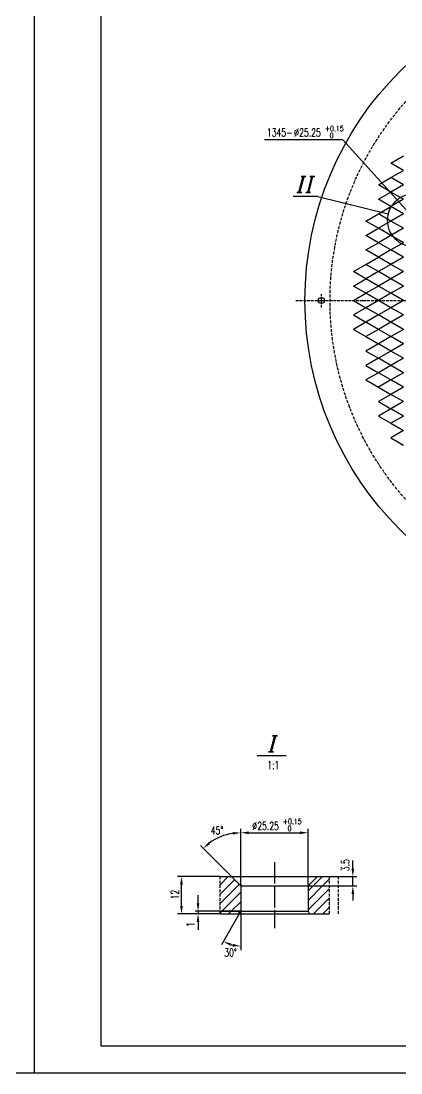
# Model space of a CAD drawing. Header units: millimetres. Extents: x 1545 to 36024, y 3418 to 15628.
# Drawn here: x 23126 to 24552, y 9688 to 13630 of the extents above; entities that cross this region are included whole.
import ezdxf

# ---------------------------------------------------------------- set-up
doc = ezdxf.new("R2010")
doc.units = ezdxf.units.MM
for name, pattern in [('DASHDOT-L', [90, 80, -5, 0, -5]), ('DASHDOT-M', [36, 30, -3, 0, -3]), ('DASHDOT-S', [14, 10, -2, 0, -2]), ('DIVIDE-M', [39, 30, -3, 0, -3, 0, -3]), ('DIVIDE-S', [16, 10, -2, 0, -2, 0, -2])]:
    doc.linetypes.add(name, pattern=pattern)
for name, color, linetype in [('CDR_DIM', 7, 'Continuous'), ('CDR_DWG1', 1, 'Continuous'), ('CDR_DWG3', 3, 'DASHDOT-M'), ('CDR_DWG4', 6, 'DIVIDE-M'), ('CDR_TEXT', 7, 'Continuous'), ('粗实线', 1, 'Continuous')]:
    doc.layers.add(name, color=color, linetype=linetype)
doc.styles.add('HZ', font='simplex.shx', dxfattribs={"width": 0.7, "height": 30, "bigfont": 'HZ.shx'})
doc.styles.add('ITALICC', font='italicc')

msp = doc.modelspace()

# ---------------------------------------------------------------- linework, layer by layer
for p, q in [((24514.2, 13097.3), (24561.1, 13124.4)), ((24561.1, 13070.2), (24514.2, 13097.3)), ((24514.2, 13043.1), (24561.1, 13070.2)), ((24467.3, 13016), (24514.2, 13043.1)), ((24514.2, 12989), (24467.3, 13016)), ((24561.1, 13016), (24514.2, 13043.1)), ((24561.1, 13016), (24514.2, 12989)), ((24467.3, 12961.9), (24514.2, 12989)), ((24561.1, 12961.9), (24514.2, 12989)), ((24514.2, 12934.8), (24467.3, 12961.9)), ((24467.3, 12907.7), (24514.2, 12934.8)), ((24561.1, 12961.9), (24514.2, 12934.8)), ((24561.1, 12907.7), (24514.2, 12934.8)), ((24420.4, 12880.6), (24467.3, 12907.7)), ((24514.2, 12880.6), (24467.3, 12907.7)), ((24561.1, 12907.7), (24514.2, 12880.6)), ((24467.3, 12853.6), (24420.4, 12880.6)), ((24420.4, 12826.5), (24467.3, 12853.6)), ((24514.2, 12880.6), (24467.3, 12853.6)), ((24514.2, 12826.5), (24467.3, 12853.6)), ((24561.1, 12853.6), (24514.2, 12880.6)), ((24561.1, 12853.6), (24514.2, 12826.5)), ((24467.3, 12799.4), (24420.4, 12826.5)), ((24514.2, 12826.5), (24467.3, 12799.4)), ((24561.1, 12799.4), (24514.2, 12826.5)), ((24420.4, 12772.3), (24467.3, 12799.4)), ((24467.3, 12745.2), (24420.4, 12772.3)), ((24514.2, 12772.3), (24467.3, 12799.4)), ((24514.2, 12772.3), (24467.3, 12745.2)), ((24561.1, 12799.4), (24514.2, 12772.3)), ((24561.1, 12745.2), (24514.2, 12772.3)), ((24420.4, 12718.1), (24467.3, 12745.2)), ((24514.2, 12718.1), (24467.3, 12745.2)), ((24561.1, 12745.2), (24514.2, 12718.1)), ((24373.5, 12691.1), (24420.4, 12718.1)), ((24467.3, 12691.1), (24420.4, 12718.1)), ((24514.2, 12718.1), (24467.3, 12691.1)), ((24561.1, 12691.1), (24514.2, 12718.1)), ((24420.4, 12664), (24373.5, 12691.1)), ((24373.5, 12636.9), (24420.4, 12664)), ((24467.3, 12691.1), (24420.4, 12664)), ((24467.3, 12636.9), (24420.4, 12664)), ((24514.2, 12664), (24467.3, 12691.1)), ((24514.2, 12664), (24467.3, 12636.9)), ((24561.1, 12691.1), (24514.2, 12664)), ((24561.1, 12636.9), (24514.2, 12664)), ((24420.4, 12609.8), (24373.5, 12636.9)), ((24467.3, 12636.9), (24420.4, 12609.8)), ((24514.2, 12609.8), (24467.3, 12636.9)), ((24561.1, 12636.9), (24514.2, 12609.8)), ((24373.5, 12582.7), (24420.4, 12609.8)), ((24373.5, 12582.7), (24420.4, 12555.7)), ((24467.3, 12582.7), (24420.4, 12609.8)), ((24467.3, 12582.7), (24420.4, 12555.7)), ((24514.2, 12609.8), (24467.3, 12582.7)), ((24514.2, 12555.7), (24467.3, 12582.7)), ((24561.1, 12582.7), (24514.2, 12609.8)), ((24561.1, 12582.7), (24514.2, 12555.7)), ((24420.4, 12555.7), (24373.5, 12528.6)), ((24467.3, 12528.6), (24420.4, 12555.7)), ((24514.2, 12555.7), (24467.3, 12528.6)), ((24561.1, 12528.6), (24514.2, 12555.7)), ((24373.5, 12528.6), (24420.4, 12501.5)), ((24420.4, 12501.5), (24373.5, 12474.4)), ((24467.3, 12528.6), (24420.4, 12501.5)), ((24467.3, 12474.4), (24420.4, 12501.5)), ((24514.2, 12501.5), (24467.3, 12528.6)), ((24514.2, 12501.5), (24467.3, 12474.4)), ((24561.1, 12528.6), (24514.2, 12501.5)), ((24561.1, 12474.4), (24514.2, 12501.5)), ((24373.5, 12474.4), (24420.4, 12447.3)), ((24467.3, 12474.4), (24420.4, 12447.3)), ((24514.2, 12447.3), (24467.3, 12474.4)), ((24561.1, 12474.4), (24514.2, 12447.3)), ((24420.4, 12447.3), (24467.3, 12420.3)), ((24467.3, 12420.3), (24420.4, 12393.2)), ((24514.2, 12447.3), (24467.3, 12420.3)), ((24514.2, 12393.2), (24467.3, 12420.3)), ((24561.1, 12420.3), (24514.2, 12447.3)), ((24561.1, 12420.3), (24514.2, 12393.2)), ((24420.4, 12393.2), (24467.3, 12366.1)), ((24514.2, 12393.2), (24467.3, 12366.1)), ((24561.1, 12366.1), (24514.2, 12393.2)), ((24467.3, 12366.1), (24420.4, 12339)), ((24420.4, 12339), (24467.3, 12311.9)), ((24514.2, 12339), (24467.3, 12366.1)), ((24514.2, 12339), (24467.3, 12311.9)), ((24561.1, 12366.1), (24514.2, 12339)), ((24561.1, 12311.9), (24514.2, 12339)), ((24467.3, 12311.9), (24420.4, 12284.8)), ((24514.2, 12284.8), (24467.3, 12311.9)), ((24561.1, 12311.9), (24514.2, 12284.8)), ((24420.4, 12284.8), (24467.3, 12257.8)), ((24514.2, 12284.8), (24467.3, 12257.8)), ((24561.1, 12257.8), (24514.2, 12284.8)), ((24467.3, 12257.8), (24514.2, 12230.7)), ((24514.2, 12230.7), (24467.3, 12203.6)), ((24561.1, 12257.8), (24514.2, 12230.7)), ((24561.1, 12203.6), (24514.2, 12230.7)), ((24467.3, 12203.6), (24514.2, 12176.5)), ((24561.1, 12203.6), (24514.2, 12176.5)), ((24514.2, 12176.5), (24467.3, 12149.4)), ((24467.3, 12149.4), (24514.2, 12122.4)), ((24561.1, 12149.4), (24514.2, 12176.5)), ((24561.1, 12149.4), (24514.2, 12122.4)), ((24514.2, 12122.4), (24561.1, 12095.3)), ((24561.1, 12095.3), (24514.2, 12068.2)), ((24514.2, 12068.2), (24561.1, 12041.1)), ((18975.9, 9688), (27375.9, 9688))]:
    msp.add_line(p, q)
at = {"layer": 'CDR_DIM', "color": 0, "linetype": 'Continuous'}
for p, q in [((24333, 13184.3), (24039.3, 13184.3)), ((24660.6, 12822.6), (24333, 13184.3)), ((24240.4, 12972.9), (24147.7, 12972.9)), ((24240.4, 12972.9), (24504.3, 12907.4)), ((24012, 10877.7), (24120.6, 10877.7)), ((23950.8, 10393.8), (23950.8, 10603.2)), ((23980.8, 10588.2), (24173.3, 10588.2)), ((24203.3, 10393.8), (24203.3, 10603.2)), ((23915.8, 10423.8), (23799.2, 10540.4)), ((24371.1, 10453.8), (24371.1, 10483.8)), ((23871.6, 10423.8), (23713.1, 10423.8)), ((23871.6, 10391.9), (23903.4, 10423.8)), ((23871.6, 10356.6), (23927.3, 10412.3)), ((24222, 10388.8), (24257, 10423.8)), ((24257.3, 10388.8), (24282.5, 10413.9)), ((24282.5, 10423.8), (24386.1, 10423.8)), ((24371.1, 10388.8), (24371.1, 10423.8)), ((23728.1, 10313.8), (23728.1, 10393.8)), ((23871.6, 10321.2), (23945, 10394.6)), ((24203.3, 10388.8), (24386.1, 10388.8)), ((24203.3, 10370.1), (24222, 10388.8)), ((24203.3, 10334.7), (24257.3, 10388.8)), ((24203.3, 10299.3), (24282.5, 10378.6)), ((23790.2, 10323.8), (23790.2, 10353.8)), ((23879.5, 10293.8), (23950.8, 10365)), ((23914.9, 10293.8), (23950.8, 10329.7)), ((24223.1, 10283.8), (24282.5, 10343.2)), ((24371.1, 10363.8), (24371.1, 10333.8)), ((23950.8, 10293.8), (23779.2, 10293.8)), ((23790.2, 10293.8), (23790.2, 10283.8)), ((23871.6, 10285.8), (23879.5, 10293.8)), ((23904.9, 10283.8), (23914.9, 10293.8)), ((23940.2, 10283.8), (23950.2, 10293.8)), ((23950.2, 10293.8), (23950.8, 10294.3)), ((23950.8, 10293.8), (23950.8, 10148.1)), ((24258.4, 10283.8), (24282.5, 10307.8)), ((23871.6, 10283.8), (23713.1, 10283.8)), ((23790.2, 10253.8), (23790.2, 10223.8)), ((23945, 10283.8), (23878, 10167.7))]:
    msp.add_line(p, q, dxfattribs=at)
msp.add_circle((24601.4, 12883.3), 100, dxfattribs=at)
for centre, radius, start, end in [((23950.8, 10388.8), 199.4, 98.6281, 126.3719), ((23950.8, 10293.8), 130.6, 253.1862, 256.8138)]:
    msp.add_arc(centre, radius, start, end, dxfattribs=at)
for points in [[(23920.5, 10590.9), (23921.2, 10580.9), (23950.8, 10588.2)], [(23980.8, 10593.2), (23980.8, 10583.2), (23950.8, 10588.2)], [(24173.3, 10593.2), (24173.3, 10583.2), (24203.3, 10588.2)], [(23835.8, 10545.5), (23829.3, 10553.1), (23809.8, 10529.8)], [(24366.1, 10453.8), (24376.1, 10453.8), (24371.1, 10423.8)], [(23723.1, 10393.8), (23733.1, 10393.8), (23728.1, 10423.8)], [(24366.1, 10358.8), (24376.1, 10358.8), (24371.1, 10388.8)], [(23723.1, 10313.8), (23733.1, 10313.8), (23728.1, 10283.8)], [(23785.2, 10323.8), (23795.2, 10323.8), (23790.2, 10293.8)], [(23785.2, 10253.8), (23795.2, 10253.8), (23790.2, 10283.8)], [(23911, 10164.1), (23915, 10173.3), (23885.5, 10180.6)], [(23921.5, 10171.6), (23920.4, 10161.6), (23950.8, 10163.1)]]:
    msp.add_solid(points, dxfattribs=at)
at = {"layer": 'CDR_DWG1', "color": 1}
msp.add_line((23425.9, 15528), (23425.9, 9788), dxfattribs=at)
at = {"layer": 'CDR_DWG1'}
for p, q in [((23871.6, 10423.8), (24282.5, 10423.8)), ((23950.8, 10388.8), (23915.8, 10423.8)), ((24203.3, 10388.8), (24238.3, 10423.8)), ((23950.8, 10393.8), (23950.8, 10293.8)), ((23950.8, 10388.8), (24203.3, 10388.8)), ((24203.3, 10393.8), (24203.3, 10293.8)), ((23871.6, 10293.8), (24203.3, 10293.8)), ((23950.8, 10293.8), (23945, 10283.8)), ((24203.3, 10293.8), (24209, 10283.8)), ((23871.6, 10283.8), (24282.5, 10283.8)), ((27275.9, 9788), (23425.9, 9788))]:
    msp.add_line(p, q, dxfattribs=at)
msp.add_circle((25405.5, 12582.7), 1214, dxfattribs=at)
at = {"layer": 'CDR_DWG3', "linetype": 'DASHDOT-S'}
for p, q in [((24157.5, 12582.7), (26653.5, 12582.7)), ((24253, 12556.9), (24253, 12606))]:
    msp.add_line(p, q, dxfattribs=at)
at = {"layer": 'CDR_DWG3', "linetype": 'DASHDOT-L'}
msp.add_line((24077, 10478.4), (24077, 10231.1), dxfattribs=at)
at = {"layer": 'CDR_DWG4', "color": 3, "linetype": 'DIVIDE-S'}
for p, q in [((23871.6, 10423.8), (23871.6, 10283.8)), ((24282.5, 10423.8), (24282.5, 10283.8)), ((24316.4, 10423.8), (24316.4, 10283.8))]:
    msp.add_line(p, q, dxfattribs=at)
msp.add_circle((25405.5, 12582.7), 1120, dxfattribs=at)
at = {"layer": 'CDR_TEXT', "color": 0, "linetype": 'Continuous'}
msp.add_line((23175.9, 15628), (23175.9, 9688), dxfattribs=at)
at = {"layer": '粗实线', "linetype": 'Continuous'}
msp.add_circle((24253, 12582.7), 11.5, dxfattribs=at)

# ---------------------------------------------------------------- texts
at = {"style": 'ITALICC'}
for s, p in [('II', (24161.2, 12986.9)), ('I', (24054.8, 10891.2))]:
    msp.add_text(s, height=60, dxfattribs=at).set_placement(p)
at = {"layer": 'CDR_TEXT', "color": 0, "linetype": 'Continuous', "style": 'HZ', "width": 0.7}
for s, height, p in [('1345-', 30, (24048.7, 13197.2)), ('∅', 30, (24150.7, 13197.2)), ('25.25', 30, (24169.7, 13197.2)), ('+0.15', 20, (24266.3, 13217.1)), ('0', 20, (24284.2, 13191.1)), ('1:1', 30, (24050.3, 10826.8)), ('45°', 30, (23838.1, 10582.2)), ('∅', 30, (23993.6, 10598.6)), ('25.25', 30, (24012.6, 10598.6)), ('+0.15', 20, (24108.6, 10620.7)), ('0', 20, (24126.5, 10594.7)), ('30°', 30, (23888.7, 10124))]:
    msp.add_text(s, height=height, dxfattribs=at).set_placement(p)
for s, p in [('3.5', (24357.9, 10444)), ('12', (23718.1, 10338.3)), ('1', (23776.9, 10235.3))]:
    msp.add_text(s, height=30, rotation=90, dxfattribs=at).set_placement(p)

doc.saveas('drawing.dxf')
